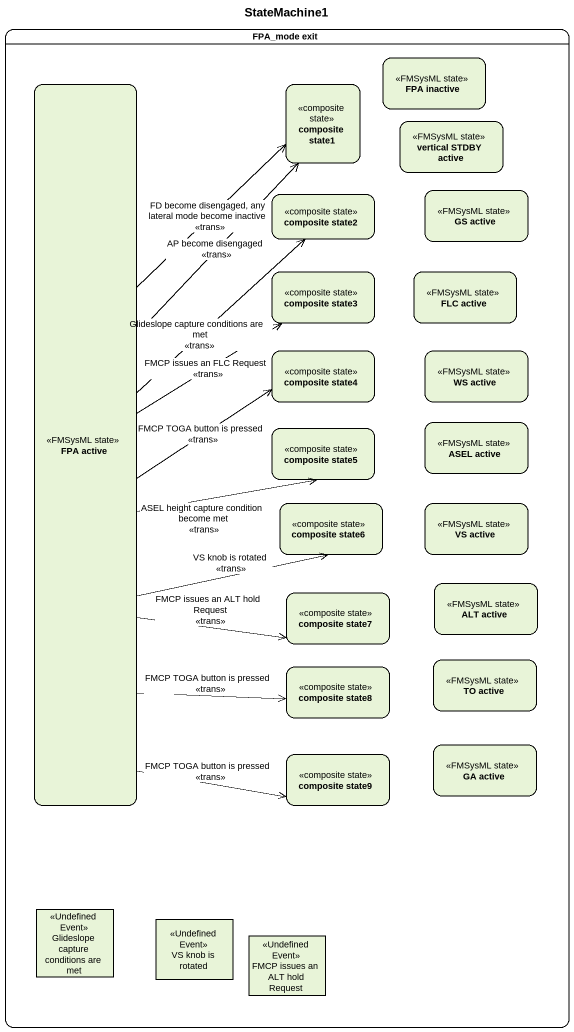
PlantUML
@startuml
title StateMachine1
hide empty description
state "FPA_mode exit" as FPA_mode_exit {
  state "FPA inactive" as FPA_inactive <<FMSysML state>>
  state "FPA active" as FPA_active <<FMSysML state>>
  state "composite state1" as composite_state1 <<composite state>>
  state "vertical STDBY active" as vertical_STDBY_active <<FMSysML state>>
  state "composite state2" as composite_state2 <<composite state>>
  state "GS active" as GS_active <<FMSysML state>>
  state "composite state3" as composite_state3 <<composite state>>
  state "FLC active" as FLC_active <<FMSysML state>>
  state "composite state4" as composite_state4 <<composite state>>
  state "WS active" as WS_active <<FMSysML state>>
  state "composite state5" as composite_state5 <<composite state>>
  state "ASEL active" as ASEL_active <<FMSysML state>>
  state "composite state6" as composite_state6 <<composite state>>
  state "VS active" as VS_active <<FMSysML state>>
  state "composite state7" as composite_state7 <<composite state>>
  state "ALT active" as ALT_active <<FMSysML state>>
  state "composite state8" as composite_state8 <<composite state>>
  state "TO active" as TO_active <<FMSysML state>>
  state "composite state9" as composite_state9 <<composite state>>
  state "GA active" as GA_active <<FMSysML state>>
  state "Glideslope capture conditions are met" as Glideslope_capture <<Undefined Event>>
  state "VS knob is rotated" as VS_knob_is_rotated <<Undefined Event>>
  state "FMCP issues an ALT hold Request" as FMCP_issues_an_ALT_hold <<Undefined Event>>
}
FPA_active -up-> composite_state1 : FD become disengaged, any lateral mode become inactive\n<<trans>>
FPA_active -up-> composite_state1 : AP become disengaged\n<<trans>>
FPA_active -up-> composite_state2 : Glideslope capture conditions are met\n<<trans>>
FPA_active -up-> composite_state3 : FMCP issues an FLC Request\n<<trans>>
FPA_active -right-> composite_state4 : FMCP TOGA button is pressed\n<<trans>>
FPA_active -right-> composite_state5 : ASEL height capture condition become met\n<<trans>>
FPA_active -right-> composite_state6 : VS knob is rotated\n<<trans>>
FPA_active --> composite_state7 : FMCP issues an ALT hold Request\n<<trans>>
FPA_active --> composite_state8 : FMCP TOGA button is pressed\n<<trans>>
FPA_active --> composite_state9 : FMCP TOGA button is pressed\n<<trans>>
@enduml
